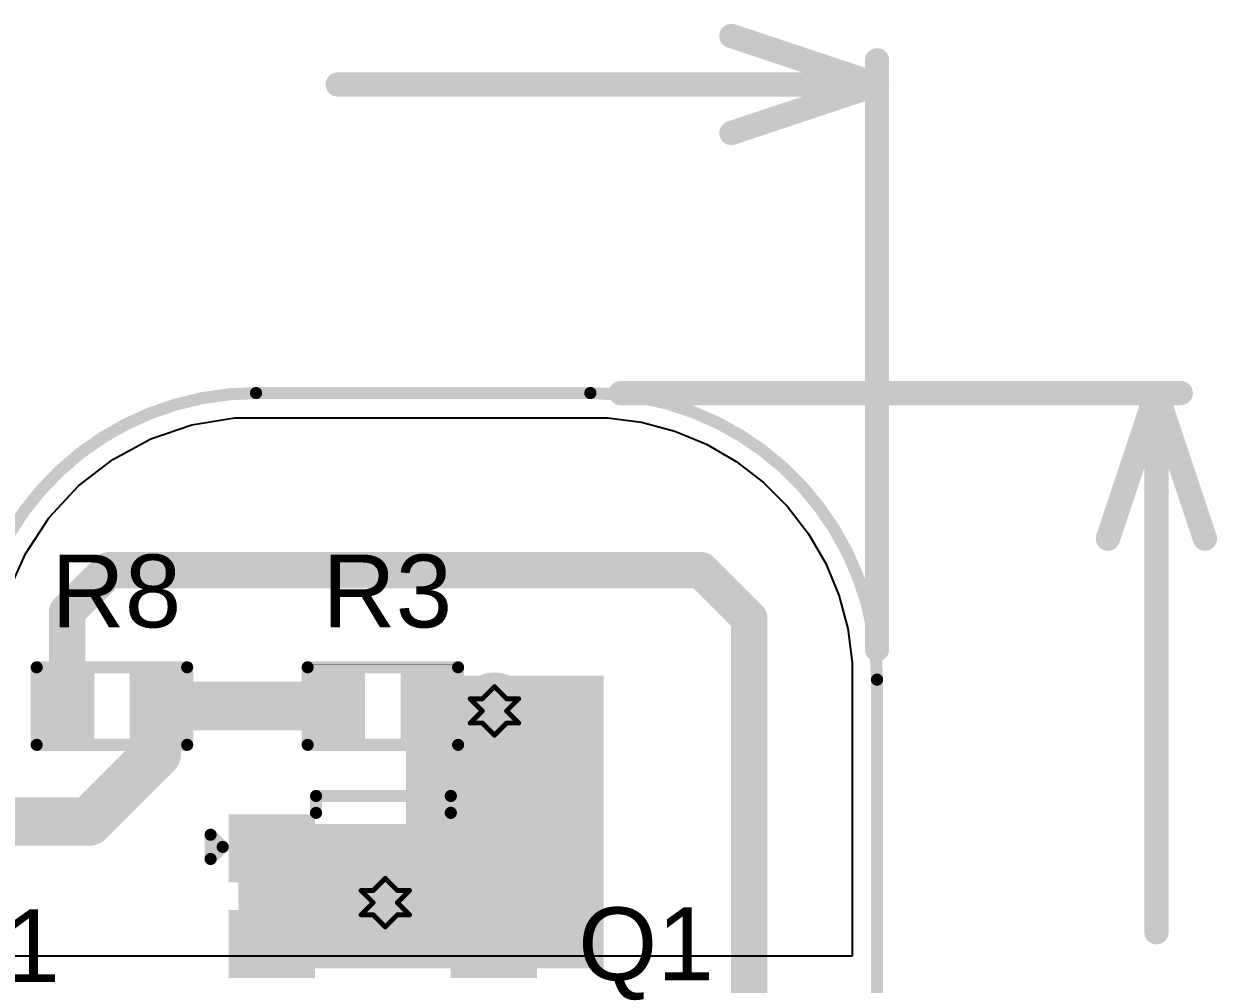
# Model space of a CAD drawing. Header units: inches. Extents: x -3 to 177, y -3 to 56.
# Drawn here: x 13.57 to 26.06, y 16.31 to 26.37 of the extents above; entities that cross this region are included whole.
import ezdxf

# ---------------------------------------------------------------- set-up
doc = ezdxf.new("R2010")
doc.units = ezdxf.units.IN
for name, color, linetype in [('Board Outline', 216, 'Continuous'), ('Bottom Layer', 5, 'Continuous'), ('Bottom Solder', 6, 'Continuous'), ('Dimension', 6, 'Continuous'), ('Drill Drawing', 1, 'Continuous'), ('Top Layer', 1, 'Continuous'), ('Top Overlay', 2, 'Continuous'), ('Top Paste', 8, 'Continuous'), ('Top Solder', 216, 'Continuous'), ('Via Holes', 16, 'Continuous')]:
    doc.layers.add(name, color=color, linetype=linetype)
doc.styles.add('Arial', font='', dxfattribs={"height": 0.2})
doc.styles.get('Arial').set_extended_font_data('Arial')

# ---------------------------------------------------------------- blocks, each defined once
blk = doc.blocks.new('6_TSOP__3')
at = {"layer": 'Top Layer'}
for points in [[(-0.813, 1.255), (-0.813, 0.747), (-1.512, 0.747), (-1.512, 1.255)], [(1.512, 1.255), (1.512, 0.747), (0.813, 0.747), (0.813, 1.255)], [(-0.813, 0.254), (-0.813, -0.254), (-1.512, -0.254), (-1.512, 0.254)], [(1.512, 0.254), (1.512, -0.254), (0.813, -0.254), (0.813, 0.254)], [(-0.813, -0.747), (-0.813, -1.255), (-1.512, -1.255), (-1.512, -0.747)], [(1.512, -0.747), (1.512, -1.255), (0.813, -1.255), (0.813, -0.747)]]:
    blk.add_hatch(color=1, dxfattribs=at).paths.add_polyline_path(points)
at = {"layer": 'Top Paste'}
for points in [[(-0.813, 1.255), (-0.813, 0.747), (-1.512, 0.747), (-1.512, 1.255)], [(1.512, 1.255), (1.512, 0.747), (0.813, 0.747), (0.813, 1.255)], [(-0.813, 0.254), (-0.813, -0.254), (-1.512, -0.254), (-1.512, 0.254)], [(1.512, 0.254), (1.512, -0.254), (0.813, -0.254), (0.813, 0.254)], [(-0.813, -0.747), (-0.813, -1.255), (-1.512, -1.255), (-1.512, -0.747)], [(1.512, -0.747), (1.512, -1.255), (0.813, -1.255), (0.813, -0.747)]]:
    blk.add_hatch(color=8, dxfattribs=at).paths.add_polyline_path(points)
at = {"layer": 'Top Solder'}
for points in [[(-0.711, 1.357), (-0.711, 0.645), (-1.614, 0.645), (-1.614, 1.357)], [(1.614, 1.357), (1.614, 0.645), (0.711, 0.645), (0.711, 1.357)], [(-0.711, 0.356), (-0.711, -0.356), (-1.614, -0.356), (-1.614, 0.356)], [(1.614, 0.356), (1.614, -0.356), (0.711, -0.356), (0.711, 0.356)], [(-0.711, -0.645), (-0.711, -1.357), (-1.614, -1.357), (-1.614, -0.645)], [(1.614, -0.645), (1.614, -1.357), (0.711, -1.357), (0.711, -0.645)]]:
    blk.add_hatch(color=216, dxfattribs=at).paths.add_polyline_path(points)
at = {"layer": 'Top Overlay'}
for points in [[(-0.7, 1.549, 0.127, 0.127, 0), (0.711, 1.549, 0.127, 0.127, 0)], [(-0.7, 1.372, 0.127, 0.127, 0), (-0.7, 1.549, 0.127, 0.127, 0)], [(0.711, 1.372, 0.127, 0.127, 0), (0.711, 1.549, 0.127, 0.127, 0)], [(-1.803, 0.889, 0.127, 0.127, 0), (-1.803, 1.143, 0.127, 0.127, 0)], [(-1.803, 1.143, 0.127, 0.127, 0), (-1.676, 1.016, 0.127, 0.127, 0)], [(-1.803, 0.889, 0.127, 0.127, 0), (-1.676, 1.016, 0.127, 0.127, 0)], [(-0.7, -1.549, 0.127, 0.127, 0), (-0.7, -1.372, 0.127, 0.127, 0)], [(0.711, -1.549, 0.127, 0.127, 0), (0.711, -1.372, 0.127, 0.127, 0)], [(-0.7, -1.549, 0.127, 0.127, 0), (0.711, -1.549, 0.127, 0.127, 0)]]:
    blk.add_lwpolyline(points, format="xyseb", dxfattribs=at)
for points in [[(-0.731, 1.549, 0.0635, 0.0635, 1), (-0.668, 1.549, 0.0635, 0.0635, 1)], [(-0.731, 1.549, 0.0635, 0.0635, 1), (-0.668, 1.549, 0.0635, 0.0635, 1)], [(0.679, 1.549, 0.0635, 0.0635, 1), (0.743, 1.549, 0.0635, 0.0635, 1)], [(0.679, 1.549, 0.0635, 0.0635, 1), (0.743, 1.549, 0.0635, 0.0635, 1)], [(-0.731, 1.372, 0.0635, 0.0635, 1), (-0.668, 1.372, 0.0635, 0.0635, 1)], [(0.679, 1.372, 0.0635, 0.0635, 1), (0.743, 1.372, 0.0635, 0.0635, 1)], [(-1.835, 1.143, 0.0635, 0.0635, 1), (-1.772, 1.143, 0.0635, 0.0635, 1)], [(-1.835, 1.143, 0.0635, 0.0635, 1), (-1.772, 1.143, 0.0635, 0.0635, 1)], [(-1.708, 1.016, 0.0635, 0.0635, 1), (-1.645, 1.016, 0.0635, 0.0635, 1)], [(-1.708, 1.016, 0.0635, 0.0635, 1), (-1.645, 1.016, 0.0635, 0.0635, 1)], [(-1.835, 0.889, 0.0635, 0.0635, 1), (-1.772, 0.889, 0.0635, 0.0635, 1)], [(-1.835, 0.889, 0.0635, 0.0635, 1), (-1.772, 0.889, 0.0635, 0.0635, 1)], [(-0.731, -1.372, 0.0635, 0.0635, 1), (-0.668, -1.372, 0.0635, 0.0635, 1)], [(0.679, -1.372, 0.0635, 0.0635, 1), (0.743, -1.372, 0.0635, 0.0635, 1)], [(-0.731, -1.549, 0.0635, 0.0635, 1), (-0.668, -1.549, 0.0635, 0.0635, 1)], [(-0.731, -1.549, 0.0635, 0.0635, 1), (-0.668, -1.549, 0.0635, 0.0635, 1)], [(0.679, -1.549, 0.0635, 0.0635, 1), (0.743, -1.549, 0.0635, 0.0635, 1)], [(0.679, -1.549, 0.0635, 0.0635, 1), (0.743, -1.549, 0.0635, 0.0635, 1)]]:
    blk.add_lwpolyline(points, format="xyseb", close=True, dxfattribs=at)
blk = doc.blocks.new('R___0402_12')
at = {"layer": 'Top Layer'}
for points in [[(-0.699, -0.318), (-0.699, 0.318), (-0.241, 0.318), (-0.241, -0.318)], [(0.241, -0.318), (0.241, 0.318), (0.699, 0.318), (0.699, -0.318)]]:
    blk.add_hatch(color=1, dxfattribs=at).paths.add_polyline_path(points)
at = {"layer": 'Top Paste'}
for points in [[(-0.699, -0.318), (-0.699, 0.318), (-0.241, 0.318), (-0.241, -0.318)], [(0.241, -0.318), (0.241, 0.318), (0.699, 0.318), (0.699, -0.318)]]:
    blk.add_hatch(color=8, dxfattribs=at).paths.add_polyline_path(points)
at = {"layer": 'Top Solder'}
for points in [[(-0.754, -0.373), (-0.754, 0.373), (-0.186, 0.373), (-0.186, -0.373)], [(0.186, -0.373), (0.186, 0.373), (0.754, 0.373), (0.754, -0.373)]]:
    blk.add_hatch(color=216, dxfattribs=at).paths.add_polyline_path(points)
at = {"layer": 'Top Overlay'}
for points in [[(-0.787, 0.406, 0.127, 0.127, 0), (0.787, 0.406, 0.127, 0.127, 0)], [(-0.787, -0.406, 0.127, 0.127, 0), (-0.787, 0.406, 0.127, 0.127, 0)], [(0.787, -0.406, 0.127, 0.127, 0), (0.787, 0.406, 0.127, 0.127, 0)], [(-0.787, -0.406, 0.127, 0.127, 0), (0.787, -0.406, 0.127, 0.127, 0)], [(-0.813, -0.432, 0.00323, 0.00323, 0), (0.813, -0.432, 0.00323, 0.00323, 0)]]:
    blk.add_lwpolyline(points, format="xyseb", dxfattribs=at)
for points in [[(-0.819, 0.406, 0.0635, 0.0635, 1), (-0.756, 0.406, 0.0635, 0.0635, 1)], [(-0.819, 0.406, 0.0635, 0.0635, 1), (-0.756, 0.406, 0.0635, 0.0635, 1)], [(0.756, 0.406, 0.0635, 0.0635, 1), (0.819, 0.406, 0.0635, 0.0635, 1)], [(0.756, 0.406, 0.0635, 0.0635, 1), (0.819, 0.406, 0.0635, 0.0635, 1)], [(-0.819, -0.406, 0.0635, 0.0635, 1), (-0.756, -0.406, 0.0635, 0.0635, 1)], [(-0.819, -0.406, 0.0635, 0.0635, 1), (-0.756, -0.406, 0.0635, 0.0635, 1)], [(0.756, -0.406, 0.0635, 0.0635, 1), (0.819, -0.406, 0.0635, 0.0635, 1)], [(0.756, -0.406, 0.0635, 0.0635, 1), (0.819, -0.406, 0.0635, 0.0635, 1)], [(-0.814, -0.432, 0.00161, 0.00161, 1), (-0.812, -0.432, 0.00161, 0.00161, 1)], [(0.812, -0.432, 0.00161, 0.00161, 1), (0.814, -0.432, 0.00161, 0.00161, 1)]]:
    blk.add_lwpolyline(points, format="xyseb", close=True, dxfattribs=at)
blk = doc.blocks.new('R___0402_17')
at = {"layer": 'Top Layer'}
for points in [[(-0.699, -0.318), (-0.699, 0.318), (-0.241, 0.318), (-0.241, -0.318)], [(0.241, -0.318), (0.241, 0.318), (0.699, 0.318), (0.699, -0.318)]]:
    blk.add_hatch(color=1, dxfattribs=at).paths.add_polyline_path(points)
at = {"layer": 'Top Paste'}
for points in [[(-0.699, -0.318), (-0.699, 0.318), (-0.241, 0.318), (-0.241, -0.318)], [(0.241, -0.318), (0.241, 0.318), (0.699, 0.318), (0.699, -0.318)]]:
    blk.add_hatch(color=8, dxfattribs=at).paths.add_polyline_path(points)
at = {"layer": 'Top Solder'}
for points in [[(-0.754, -0.373), (-0.754, 0.373), (-0.186, 0.373), (-0.186, -0.373)], [(0.186, -0.373), (0.186, 0.373), (0.754, 0.373), (0.754, -0.373)]]:
    blk.add_hatch(color=216, dxfattribs=at).paths.add_polyline_path(points)
at = {"layer": 'Top Overlay'}
for points in [[(0.787, 0.406, 0.127, 0.127, 0), (-0.787, 0.406, 0.127, 0.127, 0)], [(-0.787, 0.406, 0.127, 0.127, 0), (-0.787, -0.406, 0.127, 0.127, 0)], [(0.787, 0.406, 0.127, 0.127, 0), (0.787, -0.406, 0.127, 0.127, 0)], [(0.787, -0.406, 0.127, 0.127, 0), (-0.787, -0.406, 0.127, 0.127, 0)], [(0.813, -0.432, 0.00323, 0.00323, 0), (-0.813, -0.432, 0.00323, 0.00323, 0)]]:
    blk.add_lwpolyline(points, format="xyseb", dxfattribs=at)
for points in [[(-0.819, 0.406, 0.0635, 0.0635, 1), (-0.756, 0.406, 0.0635, 0.0635, 1)], [(-0.819, 0.406, 0.0635, 0.0635, 1), (-0.756, 0.406, 0.0635, 0.0635, 1)], [(0.756, 0.406, 0.0635, 0.0635, 1), (0.819, 0.406, 0.0635, 0.0635, 1)], [(0.756, 0.406, 0.0635, 0.0635, 1), (0.819, 0.406, 0.0635, 0.0635, 1)], [(-0.819, -0.406, 0.0635, 0.0635, 1), (-0.756, -0.406, 0.0635, 0.0635, 1)], [(-0.819, -0.406, 0.0635, 0.0635, 1), (-0.756, -0.406, 0.0635, 0.0635, 1)], [(0.756, -0.406, 0.0635, 0.0635, 1), (0.819, -0.406, 0.0635, 0.0635, 1)], [(0.756, -0.406, 0.0635, 0.0635, 1), (0.819, -0.406, 0.0635, 0.0635, 1)], [(-0.814, -0.432, 0.00161, 0.00161, 1), (-0.812, -0.432, 0.00161, 0.00161, 1)], [(0.812, -0.432, 0.00161, 0.00161, 1), (0.814, -0.432, 0.00161, 0.00161, 1)]]:
    blk.add_lwpolyline(points, format="xyseb", close=True, dxfattribs=at)

msp = doc.modelspace()

# ---------------------------------------------------------------- hatches: boundary and pattern name
at = {"layer": 'Bottom Layer'}
h = msp.add_hatch(color=5, dxfattribs=at)
edge = h.paths.add_edge_path()
edge.add_arc((18.496, 19.172), 0.3, 0, 360)
h = msp.add_hatch(color=5, dxfattribs=at)
edge = h.paths.add_edge_path()
edge.add_arc((17.353, 17.165), 0.3, 0, 360)
at = {"layer": 'Bottom Solder'}
h = msp.add_hatch(color=6, dxfattribs=at)
edge = h.paths.add_edge_path()
edge.add_arc((18.496, 19.172), 0.402, 0, 360)
h = msp.add_hatch(color=6, dxfattribs=at)
edge = h.paths.add_edge_path()
edge.add_arc((17.353, 17.165), 0.402, 0, 360)
at = {"layer": 'Top Layer'}
for points in [[(17.569, 16.479), (19.639, 16.479), (19.639, 19.54), (17.569, 19.54)], [(15.816, 16.479), (18.84, 16.479), (18.84, 17.988), (15.816, 17.988)]]:
    msp.add_hatch(color=1, dxfattribs=at).paths.add_polyline_path(points)
h = msp.add_hatch(color=1, dxfattribs=at)
edge = h.paths.add_edge_path()
edge.add_arc((18.496, 19.172), 0.3, 0, 360)
h = msp.add_hatch(color=1, dxfattribs=at)
edge = h.paths.add_edge_path()
edge.add_arc((17.353, 17.165), 0.3, 0, 360)
at = {"layer": 'Top Solder'}
h = msp.add_hatch(color=216, dxfattribs=at)
edge = h.paths.add_edge_path()
edge.add_arc((18.496, 19.172), 0.402, 0, 360)
h = msp.add_hatch(color=216, dxfattribs=at)
edge = h.paths.add_edge_path()
edge.add_arc((17.353, 17.165), 0.402, 0, 360)
at = {"layer": 'Via Holes'}
h = msp.add_hatch(color=7, dxfattribs=at)
edge = h.paths.add_edge_path()
edge.add_arc((18.496, 19.172), 0.15, 0, 360)
h = msp.add_hatch(color=7, dxfattribs=at)
edge = h.paths.add_edge_path()
edge.add_arc((17.353, 17.165), 0.15, 0, 360)

# ---------------------------------------------------------------- linework, layer by layer
at = {"layer": 'Board Outline'}
for points in [[(13.095, 20.25, 0.127, 0.127, -0.341999), (16, 22.5, 0.127, 0.127, 0)], [(16, 22.5, 0.127, 0.127, 0), (19.5, 22.5, 0.127, 0.127, 0)], [(19.5, 22.5, 0.127, 0.127, -0.414214), (22.5, 19.5, 0.127, 0.127, 0)], [(22.5, 0.5, 0.127, 0.127, 0), (22.5, 19.5, 0.127, 0.127, 0)]]:
    msp.add_lwpolyline(points, format="xyseb", dxfattribs=at)
for points in [[(15.968, 22.5, 0.0635, 0.0635, 1), (16.032, 22.5, 0.0635, 0.0635, 1)], [(15.968, 22.5, 0.0635, 0.0635, 1), (16.032, 22.5, 0.0635, 0.0635, 1)], [(19.468, 22.5, 0.0635, 0.0635, 1), (19.532, 22.5, 0.0635, 0.0635, 1)], [(19.468, 22.5, 0.0635, 0.0635, 1), (19.532, 22.5, 0.0635, 0.0635, 1)], [(22.468, 19.5, 0.0635, 0.0635, 1), (22.532, 19.5, 0.0635, 0.0635, 1)], [(22.468, 19.5, 0.0635, 0.0635, 1), (22.532, 19.5, 0.0635, 0.0635, 1)]]:
    msp.add_lwpolyline(points, format="xyseb", close=True, dxfattribs=at)
at = {"layer": 'Bottom Layer'}
for p, q in [((15.327, 22.167), (15.774, 22.241)), ((15.774, 22.241), (16, 22.241)), ((16, 22.241), (19.5, 22.241)), ((19.5, 22.241), (19.68, 22.241)), ((19.68, 22.241), (20.036, 22.194)), ((14.899, 22.02), (15.327, 22.167)), ((20.036, 22.194), (20.383, 22.101)), ((14.5, 21.806), (14.899, 22.02)), ((20.383, 22.101), (20.715, 21.964)), ((20.715, 21.964), (21.026, 21.784)), ((14.143, 21.528), (14.5, 21.806)), ((21.026, 21.784), (21.311, 21.565)), ((13.835, 21.196), (14.143, 21.528)), ((21.311, 21.565), (21.565, 21.311)), ((21.565, 21.311), (21.784, 21.026)), ((13.586, 20.818), (13.835, 21.196)), ((21.784, 21.026), (21.964, 20.715)), ((13.403, 20.404), (13.586, 20.818)), ((21.964, 20.715), (22.101, 20.383)), ((22.101, 20.383), (22.194, 20.036)), ((22.194, 20.036), (22.241, 19.68)), ((22.241, 19.68), (22.241, 19.5)), ((22.241, 19.5), (22.241, 16.606)), ((22.241, 16.606), (1.707, 16.606))]:
    msp.add_line(p, q, dxfattribs=at)
at = {"layer": 'Dimension'}
for points in [[(20.976, 26.238, 0.254, 0.254, 0), (22.5, 25.73, 0.254, 0.254, 0)], [(22.5, 19.817, 0.254, 0.254, 0), (22.5, 25.984, 0.254, 0.254, 0)], [(16.856, 25.73, 0.254, 0.254, 0), (22.5, 25.73, 0.254, 0.254, 0)], [(20.976, 25.222, 0.254, 0.254, 0), (22.5, 25.73, 0.254, 0.254, 0)], [(19.817, 22.5, 0.254, 0.254, 0), (25.679, 22.5, 0.254, 0.254, 0)], [(24.917, 20.976, 0.254, 0.254, 0), (25.425, 22.5, 0.254, 0.254, 0)], [(25.425, 22.5, 0.254, 0.254, 0), (25.933, 20.976, 0.254, 0.254, 0)], [(25.425, 16.856, 0.254, 0.254, 0), (25.425, 22.5, 0.254, 0.254, 0)]]:
    msp.add_lwpolyline(points, format="xyseb", dxfattribs=at)
for points in [[(20.913, 26.238, 0.127, 0.127, 1), (21.04, 26.238, 0.127, 0.127, 1)], [(22.437, 25.984, 0.127, 0.127, 1), (22.564, 25.984, 0.127, 0.127, 1)], [(16.792, 25.73, 0.127, 0.127, 1), (16.919, 25.73, 0.127, 0.127, 1)], [(22.437, 25.73, 0.127, 0.127, 1), (22.564, 25.73, 0.127, 0.127, 1)], [(22.437, 25.73, 0.127, 0.127, 1), (22.564, 25.73, 0.127, 0.127, 1)], [(22.437, 25.73, 0.127, 0.127, 1), (22.564, 25.73, 0.127, 0.127, 1)], [(20.913, 25.222, 0.127, 0.127, 1), (21.04, 25.222, 0.127, 0.127, 1)], [(19.754, 22.5, 0.127, 0.127, 1), (19.881, 22.5, 0.127, 0.127, 1)], [(25.362, 22.5, 0.127, 0.127, 1), (25.489, 22.5, 0.127, 0.127, 1)], [(25.362, 22.5, 0.127, 0.127, 1), (25.489, 22.5, 0.127, 0.127, 1)], [(25.362, 22.5, 0.127, 0.127, 1), (25.489, 22.5, 0.127, 0.127, 1)], [(25.616, 22.5, 0.127, 0.127, 1), (25.743, 22.5, 0.127, 0.127, 1)], [(24.854, 20.976, 0.127, 0.127, 1), (24.981, 20.976, 0.127, 0.127, 1)], [(25.87, 20.976, 0.127, 0.127, 1), (25.997, 20.976, 0.127, 0.127, 1)], [(22.437, 19.817, 0.127, 0.127, 1), (22.564, 19.817, 0.127, 0.127, 1)], [(25.362, 16.856, 0.127, 0.127, 1), (25.489, 16.856, 0.127, 0.127, 1)]]:
    msp.add_lwpolyline(points, format="xyseb", close=True, dxfattribs=at)
at = {"layer": 'Drill Drawing'}
for points in [[(18.369, 19.299, 0.0508, 0.0508, 0), (18.496, 19.426, 0.0508, 0.0508, 0)], [(18.496, 19.426, 0.0508, 0.0508, 0), (18.623, 19.299, 0.0508, 0.0508, 0)], [(18.242, 19.299, 0.0508, 0.0508, 0), (18.369, 19.172, 0.0508, 0.0508, 0)], [(18.242, 19.299, 0.0508, 0.0508, 0), (18.369, 19.299, 0.0508, 0.0508, 0)], [(18.623, 19.299, 0.0508, 0.0508, 0), (18.75, 19.299, 0.0508, 0.0508, 0)], [(18.623, 19.172, 0.0508, 0.0508, 0), (18.75, 19.299, 0.0508, 0.0508, 0)], [(18.242, 19.045, 0.0508, 0.0508, 0), (18.369, 19.172, 0.0508, 0.0508, 0)], [(18.623, 19.172, 0.0508, 0.0508, 0), (18.75, 19.045, 0.0508, 0.0508, 0)], [(18.242, 19.045, 0.0508, 0.0508, 0), (18.369, 19.045, 0.0508, 0.0508, 0)], [(18.369, 19.045, 0.0508, 0.0508, 0), (18.496, 18.918, 0.0508, 0.0508, 0)], [(18.496, 18.918, 0.0508, 0.0508, 0), (18.623, 19.045, 0.0508, 0.0508, 0)], [(18.623, 19.045, 0.0508, 0.0508, 0), (18.75, 19.045, 0.0508, 0.0508, 0)], [(17.226, 17.292, 0.0508, 0.0508, 0), (17.353, 17.419, 0.0508, 0.0508, 0)], [(17.353, 17.419, 0.0508, 0.0508, 0), (17.48, 17.292, 0.0508, 0.0508, 0)], [(17.099, 17.292, 0.0508, 0.0508, 0), (17.226, 17.165, 0.0508, 0.0508, 0)], [(17.099, 17.292, 0.0508, 0.0508, 0), (17.226, 17.292, 0.0508, 0.0508, 0)], [(17.48, 17.292, 0.0508, 0.0508, 0), (17.607, 17.292, 0.0508, 0.0508, 0)], [(17.48, 17.165, 0.0508, 0.0508, 0), (17.607, 17.292, 0.0508, 0.0508, 0)], [(17.099, 17.038, 0.0508, 0.0508, 0), (17.226, 17.165, 0.0508, 0.0508, 0)], [(17.48, 17.165, 0.0508, 0.0508, 0), (17.607, 17.038, 0.0508, 0.0508, 0)], [(17.099, 17.038, 0.0508, 0.0508, 0), (17.226, 17.038, 0.0508, 0.0508, 0)], [(17.226, 17.038, 0.0508, 0.0508, 0), (17.353, 16.911, 0.0508, 0.0508, 0)], [(17.353, 16.911, 0.0508, 0.0508, 0), (17.48, 17.038, 0.0508, 0.0508, 0)], [(17.48, 17.038, 0.0508, 0.0508, 0), (17.607, 17.038, 0.0508, 0.0508, 0)]]:
    msp.add_lwpolyline(points, format="xyseb", dxfattribs=at)
for points in [[(18.483, 19.426, 0.0254, 0.0254, 1), (18.509, 19.426, 0.0254, 0.0254, 1)], [(18.483, 19.426, 0.0254, 0.0254, 1), (18.509, 19.426, 0.0254, 0.0254, 1)], [(18.229, 19.299, 0.0254, 0.0254, 1), (18.255, 19.299, 0.0254, 0.0254, 1)], [(18.229, 19.299, 0.0254, 0.0254, 1), (18.255, 19.299, 0.0254, 0.0254, 1)], [(18.356, 19.299, 0.0254, 0.0254, 1), (18.382, 19.299, 0.0254, 0.0254, 1)], [(18.356, 19.299, 0.0254, 0.0254, 1), (18.382, 19.299, 0.0254, 0.0254, 1)], [(18.61, 19.299, 0.0254, 0.0254, 1), (18.636, 19.299, 0.0254, 0.0254, 1)], [(18.61, 19.299, 0.0254, 0.0254, 1), (18.636, 19.299, 0.0254, 0.0254, 1)], [(18.737, 19.299, 0.0254, 0.0254, 1), (18.763, 19.299, 0.0254, 0.0254, 1)], [(18.737, 19.299, 0.0254, 0.0254, 1), (18.763, 19.299, 0.0254, 0.0254, 1)], [(18.356, 19.172, 0.0254, 0.0254, 1), (18.382, 19.172, 0.0254, 0.0254, 1)], [(18.356, 19.172, 0.0254, 0.0254, 1), (18.382, 19.172, 0.0254, 0.0254, 1)], [(18.61, 19.172, 0.0254, 0.0254, 1), (18.636, 19.172, 0.0254, 0.0254, 1)], [(18.61, 19.172, 0.0254, 0.0254, 1), (18.636, 19.172, 0.0254, 0.0254, 1)], [(18.229, 19.045, 0.0254, 0.0254, 1), (18.255, 19.045, 0.0254, 0.0254, 1)], [(18.229, 19.045, 0.0254, 0.0254, 1), (18.255, 19.045, 0.0254, 0.0254, 1)], [(18.356, 19.045, 0.0254, 0.0254, 1), (18.382, 19.045, 0.0254, 0.0254, 1)], [(18.356, 19.045, 0.0254, 0.0254, 1), (18.382, 19.045, 0.0254, 0.0254, 1)], [(18.61, 19.045, 0.0254, 0.0254, 1), (18.636, 19.045, 0.0254, 0.0254, 1)], [(18.61, 19.045, 0.0254, 0.0254, 1), (18.636, 19.045, 0.0254, 0.0254, 1)], [(18.737, 19.045, 0.0254, 0.0254, 1), (18.763, 19.045, 0.0254, 0.0254, 1)], [(18.737, 19.045, 0.0254, 0.0254, 1), (18.763, 19.045, 0.0254, 0.0254, 1)], [(18.483, 18.918, 0.0254, 0.0254, 1), (18.509, 18.918, 0.0254, 0.0254, 1)], [(18.483, 18.918, 0.0254, 0.0254, 1), (18.509, 18.918, 0.0254, 0.0254, 1)], [(17.34, 17.419, 0.0254, 0.0254, 1), (17.366, 17.419, 0.0254, 0.0254, 1)], [(17.34, 17.419, 0.0254, 0.0254, 1), (17.366, 17.419, 0.0254, 0.0254, 1)], [(17.086, 17.292, 0.0254, 0.0254, 1), (17.112, 17.292, 0.0254, 0.0254, 1)], [(17.086, 17.292, 0.0254, 0.0254, 1), (17.112, 17.292, 0.0254, 0.0254, 1)], [(17.213, 17.292, 0.0254, 0.0254, 1), (17.239, 17.292, 0.0254, 0.0254, 1)], [(17.213, 17.292, 0.0254, 0.0254, 1), (17.239, 17.292, 0.0254, 0.0254, 1)], [(17.467, 17.292, 0.0254, 0.0254, 1), (17.493, 17.292, 0.0254, 0.0254, 1)], [(17.467, 17.292, 0.0254, 0.0254, 1), (17.493, 17.292, 0.0254, 0.0254, 1)], [(17.594, 17.292, 0.0254, 0.0254, 1), (17.62, 17.292, 0.0254, 0.0254, 1)], [(17.594, 17.292, 0.0254, 0.0254, 1), (17.62, 17.292, 0.0254, 0.0254, 1)], [(17.213, 17.165, 0.0254, 0.0254, 1), (17.239, 17.165, 0.0254, 0.0254, 1)], [(17.213, 17.165, 0.0254, 0.0254, 1), (17.239, 17.165, 0.0254, 0.0254, 1)], [(17.467, 17.165, 0.0254, 0.0254, 1), (17.493, 17.165, 0.0254, 0.0254, 1)], [(17.467, 17.165, 0.0254, 0.0254, 1), (17.493, 17.165, 0.0254, 0.0254, 1)], [(17.086, 17.038, 0.0254, 0.0254, 1), (17.112, 17.038, 0.0254, 0.0254, 1)], [(17.086, 17.038, 0.0254, 0.0254, 1), (17.112, 17.038, 0.0254, 0.0254, 1)], [(17.213, 17.038, 0.0254, 0.0254, 1), (17.239, 17.038, 0.0254, 0.0254, 1)], [(17.213, 17.038, 0.0254, 0.0254, 1), (17.239, 17.038, 0.0254, 0.0254, 1)], [(17.467, 17.038, 0.0254, 0.0254, 1), (17.493, 17.038, 0.0254, 0.0254, 1)], [(17.467, 17.038, 0.0254, 0.0254, 1), (17.493, 17.038, 0.0254, 0.0254, 1)], [(17.594, 17.038, 0.0254, 0.0254, 1), (17.62, 17.038, 0.0254, 0.0254, 1)], [(17.594, 17.038, 0.0254, 0.0254, 1), (17.62, 17.038, 0.0254, 0.0254, 1)], [(17.34, 16.911, 0.0254, 0.0254, 1), (17.366, 16.911, 0.0254, 0.0254, 1)], [(17.34, 16.911, 0.0254, 0.0254, 1), (17.366, 16.911, 0.0254, 0.0254, 1)]]:
    msp.add_lwpolyline(points, format="xyseb", close=True, dxfattribs=at)
at = {"layer": 'Top Layer'}
for points in [[(14.022, 20.21, 0.381, 0.381, 0), (14.457, 20.645, 0.381, 0.381, 0)], [(14.457, 20.645, 0.381, 0.381, 0), (20.658, 20.645, 0.381, 0.381, 0)], [(20.658, 20.645, 0.381, 0.381, 0), (21.163, 20.14, 0.381, 0.381, 0)], [(14.022, 19.223, 0.381, 0.381, 0), (14.022, 20.21, 0.381, 0.381, 0)], [(21.163, 15.036, 0.381, 0.381, 0), (21.163, 20.14, 0.381, 0.381, 0)], [(14.962, 19.223, 0.508, 0.508, 0), (16.858, 19.223, 0.508, 0.508, 0)], [(14.962, 18.725, 0.508, 0.508, 0), (14.962, 19.223, 0.508, 0.508, 0)], [(14.251, 18.014, 0.508, 0.508, 0), (14.962, 18.725, 0.508, 0.508, 0)], [(11.571, 18.014, 0.508, 0.508, 0), (14.251, 18.014, 0.508, 0.508, 0)]]:
    msp.add_lwpolyline(points, format="xyseb", dxfattribs=at)
for points in [[(14.362, 20.645, 0.191, 0.191, 1), (14.553, 20.645, 0.191, 0.191, 1)], [(14.362, 20.645, 0.191, 0.191, 1), (14.553, 20.645, 0.191, 0.191, 1)], [(20.563, 20.645, 0.191, 0.191, 1), (20.754, 20.645, 0.191, 0.191, 1)], [(20.563, 20.645, 0.191, 0.191, 1), (20.754, 20.645, 0.191, 0.191, 1)], [(13.927, 20.21, 0.191, 0.191, 1), (14.117, 20.21, 0.191, 0.191, 1)], [(13.927, 20.21, 0.191, 0.191, 1), (14.117, 20.21, 0.191, 0.191, 1)], [(21.068, 20.14, 0.191, 0.191, 1), (21.258, 20.14, 0.191, 0.191, 1)], [(21.068, 20.14, 0.191, 0.191, 1), (21.258, 20.14, 0.191, 0.191, 1)], [(13.927, 19.223, 0.191, 0.191, 1), (14.117, 19.223, 0.191, 0.191, 1)], [(14.835, 19.223, 0.254, 0.254, 1), (15.089, 19.223, 0.254, 0.254, 1)], [(14.835, 19.223, 0.254, 0.254, 1), (15.089, 19.223, 0.254, 0.254, 1)], [(16.731, 19.223, 0.254, 0.254, 1), (16.985, 19.223, 0.254, 0.254, 1)], [(14.835, 18.725, 0.254, 0.254, 1), (15.089, 18.725, 0.254, 0.254, 1)], [(14.835, 18.725, 0.254, 0.254, 1), (15.089, 18.725, 0.254, 0.254, 1)], [(14.124, 18.014, 0.254, 0.254, 1), (14.378, 18.014, 0.254, 0.254, 1)], [(14.124, 18.014, 0.254, 0.254, 1), (14.378, 18.014, 0.254, 0.254, 1)]]:
    msp.add_lwpolyline(points, format="xyseb", close=True, dxfattribs=at)

# ---------------------------------------------------------------- block references
for name, p in [('R___0402_12', (14.492, 19.223)), ('6_TSOP__3', (17.328, 16.733))]:
    msp.add_blockref(name, p)
at = {"rotation": 180}
msp.add_blockref('R___0402_17', (17.328, 19.223), dxfattribs=at)

# ---------------------------------------------------------------- texts
at = {"layer": 'Top Overlay', "style": 'Arial'}
for s, p in [('R8', (13.857, 20.047)), ('R3', (16.693, 20.047)), ('Q1', (19.372, 16.353)), ('U1', (12.587, 16.333))]:
    msp.add_text(s, height=0.762, dxfattribs=at).set_placement(p)

doc.saveas('drawing.dxf')
